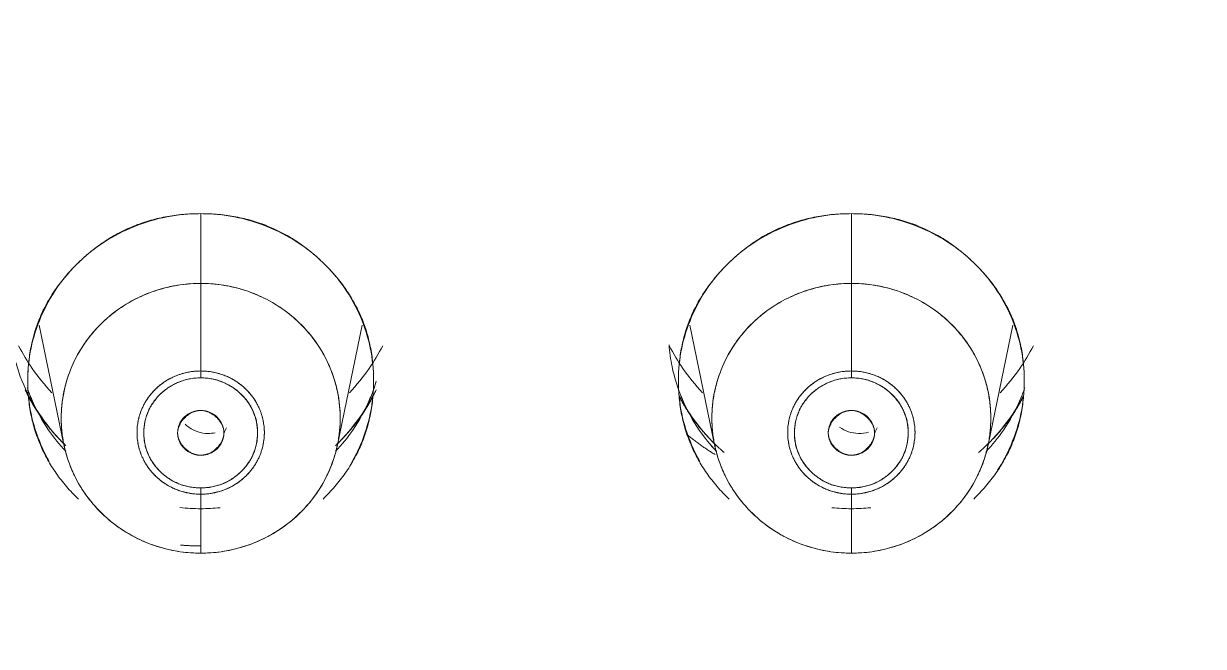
# Model space of a CAD drawing. Header units: inches. Extents: x 1105 to 1525, y -292 to 302.
# Drawn here: x 1171.19 to 1182.61, y -2.48 to 3.54 of the extents above; entities that cross this region are included whole.
import ezdxf

# ---------------------------------------------------------------- set-up
doc = ezdxf.new("R2010")
doc.units = ezdxf.units.IN
doc.header["$LTSCALE"] = 2.42
doc.header["$MEASUREMENT"] = 0
doc.layers.get('0').update_dxf_attribs({"linetype": 'CONTINUOUS'})

msp = doc.modelspace()

# ---------------------------------------------------------------- linework, layer by layer
at = {"linetype": 'Continuous', "lineweight": 18, "extrusion": (0, 1, 0)}
for p, q in [((1171.337, 0.625), (1171.576, -0.532)), ((1174.225, -0.532), (1174.464, 0.625)), ((1177.637, 0.625), (1177.876, -0.532)), ((1180.525, -0.532), (1180.764, 0.625))]:
    msp.add_line(p, q, dxfattribs=at)
at = {"linetype": 'Continuous', "lineweight": 18}
for points, degree, knots in [([(1183.16, -24.844), (1173.054, -20.203), (1165.122, -12.575), (1157.612, -5.352), (1152.851, 3.801), (1148.1, 12.935), (1146.579, 23.056), (1145.102, 32.89), (1146.829, 42.688), (1148.577, 52.61), (1153.437, 61.514), (1158.373, 70.556), (1166.012, 77.63), (1173.092, 84.183), (1181.872, 88.451), (1188.537, 91.69), (1195.817, 93.394)], 2, [0, 0, 0, 0.125, 0.125, 0.25, 0.25, 0.375, 0.375, 0.5, 0.5, 0.625, 0.625, 0.75, 0.75, 0.875, 0.875, 1, 1, 1]), ([(1195.817, 93.394), (1194.604, 93.111), (1192.161, 92.467), (1188.553, 91.294), (1184.946, 89.889), (1181.244, 88.191), (1177.326, 86.085), (1173.184, 83.461), (1169.003, 80.328), (1165, 76.776), (1161.318, 72.914), (1157.993, 68.788), (1155.031, 64.407), (1152.453, 59.802), (1150.289, 55.026), (1148.555, 50.141), (1147.254, 45.198), (1146.376, 40.219), (1145.911, 35.194), (1145.864, 30.105), (1146.249, 24.963), (1147.079, 19.816), (1148.354, 14.729), (1150.061, 9.758), (1152.188, 4.944), (1154.719, 0.32), (1157.639, -4.089), (1160.936, -8.26), (1164.57, -12.14), (1168.497, -15.693), (1172.779, -18.975), (1177.638, -22.093), (1181.216, -23.951), (1183.16, -24.844)], 3, [0, 0, 0, 0, 0.02331, 0.047285, 0.07108, 0.095945, 0.123802, 0.154795, 0.1884, 0.222556, 0.25624, 0.289837, 0.323579, 0.357347, 0.390978, 0.424296, 0.45713, 0.48953, 0.52189, 0.554616, 0.587855, 0.621501, 0.655267, 0.688982, 0.722689, 0.756391, 0.790045, 0.823824, 0.857771, 0.891138, 0.924242, 0.959792, 1, 1, 1, 1]), ([(1195.887, 93.19), (1194.269, 92.811), (1192.665, 92.372), (1189.498, 91.376), (1187.934, 90.819), (1184.855, 89.592), (1183.34, 88.921), (1180.368, 87.468), (1178.911, 86.687), (1176.063, 85.018), (1174.672, 84.131), (1171.966, 82.256), (1170.649, 81.268), (1168.1, 79.198), (1166.866, 78.116), (1164.488, 75.862), (1163.344, 74.692), (1161.153, 72.269), (1160.105, 71.017), (1158.113, 68.438), (1157.168, 67.112), (1155.387, 64.394), (1154.55, 63.001), (1152.99, 60.158), (1152.267, 58.708), (1150.938, 55.758), (1150.332, 54.258), (1149.241, 51.218), (1148.756, 49.678), (1147.91, 46.566), (1147.549, 44.995), (1146.953, 41.829), (1146.718, 40.235), (1146.376, 37.035), (1146.269, 35.429), (1146.182, 32.212), (1146.202, 30.603), (1146.372, 27.389), (1146.52, 25.786), (1146.944, 22.595), (1147.22, 21.007), (1147.897, 17.857), (1148.298, 16.294), (1149.223, 13.203), (1149.748, 11.675), (1150.916, 8.662), (1151.56, 7.178), (1152.965, 4.26), (1153.725, 2.828), (1155.357, 0.023), (1156.229, -1.349), (1158.08, -4.024), (1159.058, -5.327), (1161.116, -7.857), (1162.195, -9.084), (1164.448, -11.454), (1165.622, -12.597), (1168.057, -14.792), (1169.318, -15.845), (1171.92, -17.853), (1173.26, -18.809), (1176.014, -20.619), (1177.427, -21.473), (1179.594, -22.672), (1180.325, -23.059), (1181.8, -23.805), (1182.545, -24.164), (1183.297, -24.509)], 3, [0, 0, 0, 0, 0.03125, 0.03125, 0.0625, 0.0625, 0.09375, 0.09375, 0.125, 0.125, 0.15625, 0.15625, 0.1875, 0.1875, 0.21875, 0.21875, 0.25, 0.25, 0.28125, 0.28125, 0.3125, 0.3125, 0.34375, 0.34375, 0.375, 0.375, 0.40625, 0.40625, 0.4375, 0.4375, 0.46875, 0.46875, 0.5, 0.5, 0.53125, 0.53125, 0.5625, 0.5625, 0.59375, 0.59375, 0.625, 0.625, 0.65625, 0.65625, 0.6875, 0.6875, 0.71875, 0.71875, 0.75, 0.75, 0.78125, 0.78125, 0.8125, 0.8125, 0.84375, 0.84375, 0.875, 0.875, 0.90625, 0.90625, 0.9375, 0.9375, 0.96875, 0.96875, 0.984375, 0.984375, 1, 1, 1, 1]), ([(1183.289, -24.505), (1181.354, -23.617), (1177.792, -21.767), (1172.956, -18.664), (1168.694, -15.396), (1164.784, -11.86), (1161.167, -7.998), (1157.885, -3.846), (1154.979, 0.543), (1152.459, 5.146), (1150.342, 9.938), (1148.642, 14.885), (1147.374, 19.949), (1146.548, 25.073), (1146.164, 30.191), (1146.211, 35.257), (1146.674, 40.259), (1147.548, 45.215), (1148.843, 50.135), (1150.569, 54.998), (1152.723, 59.751), (1155.289, 64.335), (1158.238, 68.696), (1161.548, 72.803), (1165.213, 76.647), (1169.197, 80.184), (1173.359, 83.302), (1177.482, 85.914), (1181.382, 88.011), (1185.067, 89.7), (1188.657, 91.099), (1192.249, 92.266), (1194.68, 92.907), (1195.887, 93.19)], 3, [0, 0, 0, 0, 0.040208, 0.075758, 0.108862, 0.142229, 0.176176, 0.209955, 0.243609, 0.277311, 0.311018, 0.344733, 0.378499, 0.412145, 0.445384, 0.47811, 0.51047, 0.54287, 0.575704, 0.609022, 0.642653, 0.676421, 0.710163, 0.74376, 0.777444, 0.8116, 0.845205, 0.876198, 0.904055, 0.92892, 0.952715, 0.97669, 1, 1, 1, 1]), ([(1195.942, 92.944), (1195.278, 92.788), (1193.932, 92.452), (1191.85, 91.861), (1189.626, 91.148), (1187.206, 90.273), (1184.57, 89.197), (1181.68, 87.861), (1178.509, 86.193), (1175.108, 84.144), (1171.604, 81.714), (1168.128, 78.936), (1164.76, 75.832), (1161.565, 72.424), (1158.626, 68.779), (1156.017, 64.998), (1153.763, 61.162), (1151.828, 57.263), (1150.148, 53.183), (1148.696, 48.764), (1147.526, 43.952), (1146.74, 38.894), (1146.394, 33.871), (1146.456, 29.107), (1146.854, 24.645), (1147.546, 20.374), (1148.538, 16.159), (1149.858, 11.935), (1151.527, 7.71), (1153.556, 3.523), (1155.953, -0.594), (1158.733, -4.617), (1161.903, -8.507), (1165.434, -12.192), (1169.312, -15.634), (1173.576, -18.842), (1178.27, -21.793), (1181.643, -23.525), (1183.389, -24.327)], 3, [0, 0, 0, 0, 0.012877, 0.026182, 0.040866, 0.057017, 0.074851, 0.094746, 0.117357, 0.142822, 0.1702, 0.198546, 0.22774, 0.257817, 0.288122, 0.317765, 0.346344, 0.374075, 0.40202, 0.431901, 0.46441, 0.498312, 0.531537, 0.562478, 0.591123, 0.618801, 0.646723, 0.67536, 0.704779, 0.734836, 0.765433, 0.796801, 0.829058, 0.861893, 0.894616, 0.928155, 0.963584, 1, 1, 1, 1]), ([(1183.475, -24.204), (1181.734, -23.404), (1178.372, -21.678), (1173.692, -18.736), (1169.441, -15.537), (1165.576, -12.106), (1162.055, -8.433), (1158.895, -4.554), (1156.123, -0.544), (1153.734, 3.56), (1151.711, 7.734), (1150.047, 11.946), (1148.731, 16.157), (1147.742, 20.36), (1147.053, 24.618), (1146.656, 29.066), (1146.594, 33.815), (1146.939, 38.822), (1147.722, 43.865), (1148.889, 48.662), (1150.336, 53.068), (1152.011, 57.135), (1153.94, 61.022), (1156.188, 64.846), (1158.788, 68.615), (1161.718, 72.249), (1164.903, 75.646), (1168.261, 78.741), (1171.726, 81.511), (1175.219, 83.933), (1178.61, 85.976), (1181.771, 87.638), (1184.652, 88.97), (1187.28, 90.043), (1189.693, 90.915), (1191.91, 91.625), (1193.986, 92.214), (1195.327, 92.55), (1195.989, 92.705)], 3, [0, 0, 0, 0, 0.036416, 0.071845, 0.105384, 0.138107, 0.170942, 0.203199, 0.234567, 0.265164, 0.295221, 0.32464, 0.353277, 0.381199, 0.408877, 0.437522, 0.468463, 0.501688, 0.53559, 0.568099, 0.59798, 0.625925, 0.653656, 0.682235, 0.711878, 0.742183, 0.77226, 0.801454, 0.8298, 0.857178, 0.882643, 0.905254, 0.925149, 0.942983, 0.959134, 0.973818, 0.987123, 1, 1, 1, 1]), ([(1195.989, 92.705), (1190.909, 91.516), (1186.093, 89.553), (1178.41, 86.421), (1171.798, 81.502), (1163.367, 75.231), (1157.464, 66.671), (1151.741, 58.371), (1148.987, 48.775), (1147.391, 43.216), (1146.878, 37.49), (1146.396, 32.1), (1146.878, 26.727), (1147.761, 16.884), (1151.751, 7.786), (1153.875, 2.943), (1156.81, -1.487), (1159.909, -6.167), (1163.819, -10.247), (1167.839, -14.442), (1172.559, -17.845), (1177.695, -21.549), (1183.475, -24.204)], 2, [0, 0, 0, 0.125, 0.125, 0.25, 0.25, 0.375, 0.375, 0.5, 0.5, 0.5625, 0.5625, 0.625, 0.625, 0.75, 0.75, 0.8125, 0.8125, 0.875, 0.875, 0.9375, 0.9375, 1, 1, 1]), ([(1181.299, -25.267), (1178.565, -23.938), (1173.289, -20.914), (1166.096, -15.37), (1159.761, -8.923), (1154.404, -1.695), (1150.129, 6.176), (1147.016, 14.541), (1145.124, 23.24), (1144.7, 29.152), (1144.7, 32.107)], 3, [0, 0, 0, 0, 0.125, 0.25, 0.375, 0.5, 0.625, 0.75, 0.875, 1, 1, 1, 1]), ([(1146.442, 13.676), (1146.707, 12.831), (1147.323, 10.992), (1148.422, 8.138), (1149.773, 5.076), (1151.355, 1.962), (1153.141, -1.124), (1154.99, -3.944), (1156.927, -6.599), (1159.002, -9.176), (1161.479, -11.936), (1164.399, -14.828), (1167.806, -17.791), (1171.739, -20.752), (1176.104, -23.553), (1179.234, -25.214), (1180.83, -25.981)], 3, [0, 0, 0, 0, 0.04888, 0.107521, 0.171529, 0.236779, 0.30327, 0.371003, 0.42517, 0.486582, 0.555287, 0.631283, 0.71457, 0.805147, 0.903011, 1, 1, 1, 1]), ([(1172.901, 1.703), (1172.791, 1.703), (1172.681, 1.693), (1172.466, 1.651), (1172.361, 1.62), (1172.158, 1.539), (1172.061, 1.489), (1171.879, 1.372), (1171.794, 1.304), (1171.639, 1.155), (1171.569, 1.072), (1171.447, 0.896), (1171.396, 0.802), (1171.312, 0.607), (1171.28, 0.505), (1171.237, 0.297), (1171.226, 0.192), (1171.226, -0.02), (1171.237, -0.126), (1171.28, -0.334), (1171.312, -0.435), (1171.377, -0.588), (1171.404, -0.642), (1171.434, -0.694)], 3, [0, 0, 0, 0, 0.094677, 0.094677, 0.189354, 0.189354, 0.28403, 0.28403, 0.378707, 0.378707, 0.473384, 0.473384, 0.568061, 0.568061, 0.662738, 0.662738, 0.757414, 0.757414, 0.852091, 0.852091, 0.946768, 0.946768, 1, 1, 1, 1]), ([(1171.716, -1.058), (1171.226, -0.585), (1171.226, 0.755), (1172.206, 1.703), (1172.901, 1.703)], 2, [0, 0, 0, 0.333319, 0.66666, 1, 1, 1]), ([(1174.363, -0.701), (1174.395, -0.647), (1174.423, -0.591), (1174.489, -0.435), (1174.521, -0.334), (1174.564, -0.126), (1174.575, -0.02), (1174.575, 0.192), (1174.564, 0.297), (1174.521, 0.505), (1174.489, 0.607), (1174.406, 0.802), (1174.354, 0.896), (1174.232, 1.072), (1174.162, 1.155), (1174.007, 1.304), (1173.922, 1.372), (1173.74, 1.489), (1173.643, 1.539), (1173.44, 1.62), (1173.335, 1.651), (1173.12, 1.693), (1173.01, 1.703), (1172.901, 1.703)], 3, [0, 0, 0, 0, 0.055624, 0.055624, 0.150061, 0.150061, 0.244499, 0.244499, 0.338937, 0.338937, 0.433374, 0.433374, 0.527812, 0.527812, 0.622249, 0.622249, 0.716687, 0.716687, 0.811125, 0.811125, 0.905562, 0.905562, 1, 1, 1, 1]), ([(1172.901, 1.703), (1173.594, 1.703), (1174.575, 0.756), (1174.575, -0.583), (1174.085, -1.058)], 2, [0, 0, 0, 0.33334, 0.666681, 1, 1, 1]), ([(1179.201, 1.703), (1179.091, 1.703), (1178.981, 1.693), (1178.766, 1.651), (1178.661, 1.62), (1178.458, 1.539), (1178.361, 1.489), (1178.179, 1.372), (1178.094, 1.304), (1177.939, 1.155), (1177.869, 1.072), (1177.747, 0.896), (1177.696, 0.802), (1177.612, 0.607), (1177.58, 0.505), (1177.537, 0.297), (1177.526, 0.192), (1177.526, -0.02), (1177.537, -0.126), (1177.58, -0.334), (1177.612, -0.435), (1177.677, -0.588), (1177.704, -0.642), (1177.734, -0.694)], 3, [0, 0, 0, 0, 0.094677, 0.094677, 0.189354, 0.189354, 0.28403, 0.28403, 0.378707, 0.378707, 0.473384, 0.473384, 0.568061, 0.568061, 0.662738, 0.662738, 0.757414, 0.757414, 0.852091, 0.852091, 0.946768, 0.946768, 1, 1, 1, 1]), ([(1178.016, -1.058), (1177.526, -0.585), (1177.526, 0.755), (1178.506, 1.703), (1179.201, 1.703)], 2, [0, 0, 0, 0.333319, 0.66666, 1, 1, 1]), ([(1180.616, -0.778), (1180.667, -0.7), (1180.711, -0.618), (1180.789, -0.435), (1180.821, -0.334), (1180.864, -0.126), (1180.875, -0.02), (1180.875, 0.192), (1180.864, 0.297), (1180.821, 0.505), (1180.789, 0.607), (1180.706, 0.802), (1180.654, 0.896), (1180.532, 1.072), (1180.462, 1.155), (1180.307, 1.304), (1180.222, 1.372), (1180.04, 1.489), (1179.943, 1.539), (1179.74, 1.62), (1179.635, 1.651), (1179.42, 1.693), (1179.31, 1.703), (1179.201, 1.703)], 3, [0, 0, 0, 0, 0.079868, 0.079868, 0.171881, 0.171881, 0.263894, 0.263894, 0.355907, 0.355907, 0.447921, 0.447921, 0.539934, 0.539934, 0.631947, 0.631947, 0.72396, 0.72396, 0.815974, 0.815974, 0.907987, 0.907987, 1, 1, 1, 1]), ([(1179.201, 1.703), (1179.894, 1.703), (1180.875, 0.756), (1180.875, -0.583), (1180.385, -1.058)], 2, [0, 0, 0, 0.33334, 0.666681, 1, 1, 1]), ([(1172.901, -1.581), (1172.812, -1.581), (1172.724, -1.573), (1172.55, -1.539), (1172.465, -1.514), (1172.302, -1.449), (1172.224, -1.409), (1172.077, -1.314), (1172.008, -1.259), (1171.883, -1.138), (1171.827, -1.072), (1171.728, -0.93), (1171.686, -0.854), (1171.619, -0.697), (1171.593, -0.615), (1171.558, -0.447), (1171.55, -0.362), (1171.55, -0.191), (1171.558, -0.105), (1171.593, 0.062), (1171.619, 0.144), (1171.686, 0.302), (1171.728, 0.378), (1171.827, 0.52), (1171.883, 0.586), (1172.008, 0.707), (1172.077, 0.761), (1172.224, 0.856), (1172.302, 0.896), (1172.465, 0.962), (1172.55, 0.987), (1172.724, 1.02), (1172.812, 1.028), (1172.901, 1.028)], 3, [0, 0, 0, 0, 0.0625, 0.0625, 0.125, 0.125, 0.1875, 0.1875, 0.25, 0.25, 0.3125, 0.3125, 0.375, 0.375, 0.4375, 0.4375, 0.5, 0.5, 0.5625, 0.5625, 0.625, 0.625, 0.6875, 0.6875, 0.75, 0.75, 0.8125, 0.8125, 0.875, 0.875, 0.9375, 0.9375, 1, 1, 1, 1]), ([(1172.901, 1.028), (1172.989, 1.028), (1173.077, 1.02), (1173.251, 0.987), (1173.336, 0.962), (1173.499, 0.896), (1173.577, 0.856), (1173.724, 0.761), (1173.793, 0.707), (1173.918, 0.586), (1173.975, 0.52), (1174.073, 0.378), (1174.115, 0.302), (1174.182, 0.144), (1174.208, 0.062), (1174.243, -0.105), (1174.251, -0.191), (1174.251, -0.362), (1174.243, -0.447), (1174.208, -0.615), (1174.182, -0.697), (1174.115, -0.854), (1174.073, -0.93), (1173.975, -1.072), (1173.918, -1.138), (1173.793, -1.259), (1173.724, -1.314), (1173.577, -1.409), (1173.499, -1.449), (1173.336, -1.514), (1173.251, -1.539), (1173.077, -1.573), (1172.989, -1.581), (1172.901, -1.581)], 3, [0, 0, 0, 0, 0.0625, 0.0625, 0.125, 0.125, 0.1875, 0.1875, 0.25, 0.25, 0.3125, 0.3125, 0.375, 0.375, 0.4375, 0.4375, 0.5, 0.5, 0.5625, 0.5625, 0.625, 0.625, 0.6875, 0.6875, 0.75, 0.75, 0.8125, 0.8125, 0.875, 0.875, 0.9375, 0.9375, 1, 1, 1, 1]), ([(1179.201, -1.581), (1179.112, -1.581), (1179.024, -1.573), (1178.85, -1.539), (1178.765, -1.514), (1178.602, -1.449), (1178.524, -1.409), (1178.377, -1.314), (1178.308, -1.259), (1178.183, -1.138), (1178.127, -1.072), (1178.028, -0.93), (1177.986, -0.854), (1177.919, -0.697), (1177.893, -0.615), (1177.858, -0.447), (1177.85, -0.362), (1177.85, -0.191), (1177.858, -0.105), (1177.893, 0.062), (1177.919, 0.144), (1177.986, 0.302), (1178.028, 0.378), (1178.127, 0.52), (1178.183, 0.586), (1178.308, 0.707), (1178.377, 0.761), (1178.524, 0.856), (1178.602, 0.896), (1178.765, 0.962), (1178.85, 0.987), (1179.024, 1.02), (1179.112, 1.028), (1179.201, 1.028)], 3, [0, 0, 0, 0, 0.0625, 0.0625, 0.125, 0.125, 0.1875, 0.1875, 0.25, 0.25, 0.3125, 0.3125, 0.375, 0.375, 0.4375, 0.4375, 0.5, 0.5, 0.5625, 0.5625, 0.625, 0.625, 0.6875, 0.6875, 0.75, 0.75, 0.8125, 0.8125, 0.875, 0.875, 0.9375, 0.9375, 1, 1, 1, 1]), ([(1179.201, 1.028), (1179.289, 1.028), (1179.377, 1.02), (1179.551, 0.987), (1179.636, 0.962), (1179.799, 0.896), (1179.877, 0.856), (1180.024, 0.761), (1180.093, 0.707), (1180.218, 0.586), (1180.275, 0.52), (1180.373, 0.378), (1180.415, 0.302), (1180.482, 0.144), (1180.508, 0.062), (1180.543, -0.105), (1180.551, -0.191), (1180.551, -0.362), (1180.543, -0.447), (1180.508, -0.615), (1180.482, -0.697), (1180.415, -0.854), (1180.373, -0.93), (1180.275, -1.072), (1180.218, -1.138), (1180.093, -1.259), (1180.024, -1.314), (1179.877, -1.409), (1179.799, -1.449), (1179.636, -1.514), (1179.551, -1.539), (1179.377, -1.573), (1179.289, -1.581), (1179.201, -1.581)], 3, [0, 0, 0, 0, 0.0625, 0.0625, 0.125, 0.125, 0.1875, 0.1875, 0.25, 0.25, 0.3125, 0.3125, 0.375, 0.375, 0.4375, 0.4375, 0.5, 0.5, 0.5625, 0.5625, 0.625, 0.625, 0.6875, 0.6875, 0.75, 0.75, 0.8125, 0.8125, 0.875, 0.875, 0.9375, 0.9375, 1, 1, 1, 1]), ([(1171.081, 0.382), (1171.105, 0.268), (1171.14, 0.155), (1171.233, -0.061), (1171.29, -0.165), (1171.425, -0.36), (1171.503, -0.452), (1171.591, -0.537), (1171.593, -0.539), (1171.595, -0.541)], 3, [0, 0, 0, 0, 0.330052, 0.330052, 0.660931, 0.660931, 0.99181, 0.99181, 1, 1, 1, 1]), ([(1171.138, 0.425), (1171.177, 0.349), (1171.221, 0.275), (1171.327, 0.122), (1171.39, 0.044), (1171.46, -0.029)], 3, [0, 0, 0, 0, 0.461241, 0.461241, 1, 1, 1, 1]), ([(1171.46, -0.029), (1171.39, 0.044), (1171.327, 0.122), (1171.221, 0.275), (1171.177, 0.349), (1171.138, 0.425)], 3, [0, 0, 0, 0, 0.538758, 0.538758, 1, 1, 1, 1]), ([(1174.341, -0.029), (1174.411, 0.044), (1174.474, 0.122), (1174.58, 0.275), (1174.624, 0.349), (1174.663, 0.425)], 3, [0, 0, 0, 0, 0.538758, 0.538758, 1, 1, 1, 1]), ([(1174.663, 0.425), (1174.624, 0.349), (1174.58, 0.275), (1174.474, 0.122), (1174.411, 0.044), (1174.341, -0.029)], 3, [0, 0, 0, 0, 0.461241, 0.461241, 1, 1, 1, 1]), ([(1177.435, 0.435), (1177.44, 0.364), (1177.45, 0.294), (1177.487, 0.115), (1177.521, 0.007), (1177.609, -0.199), (1177.664, -0.298), (1177.779, -0.464), (1177.835, -0.533), (1177.896, -0.597)], 3, [0, 0, 0, 0, 0.185128, 0.185128, 0.478169, 0.478169, 0.771209, 0.771209, 1, 1, 1, 1]), ([(1177.76, -0.029), (1177.69, 0.044), (1177.627, 0.122), (1177.521, 0.275), (1177.477, 0.349), (1177.438, 0.425)], 3, [0, 0, 0, 0, 0.538758, 0.538758, 1, 1, 1, 1]), ([(1177.438, 0.425), (1177.477, 0.349), (1177.521, 0.275), (1177.627, 0.122), (1177.69, 0.044), (1177.76, -0.029)], 3, [0, 0, 0, 0, 0.461241, 0.461241, 1, 1, 1, 1]), ([(1180.641, -0.029), (1180.711, 0.044), (1180.774, 0.122), (1180.88, 0.275), (1180.924, 0.349), (1180.963, 0.425)], 3, [0, 0, 0, 0, 0.538758, 0.538758, 1, 1, 1, 1]), ([(1180.963, 0.425), (1180.924, 0.349), (1180.88, 0.275), (1180.774, 0.122), (1180.711, 0.044), (1180.641, -0.029)], 3, [0, 0, 0, 0, 0.461241, 0.461241, 1, 1, 1, 1]), ([(1172.901, 0.181), (1172.86, 0.181), (1172.82, 0.177), (1172.741, 0.162), (1172.702, 0.15), (1172.627, 0.121), (1172.591, 0.102), (1172.524, 0.059), (1172.493, 0.034), (1172.436, -0.021), (1172.41, -0.052), (1172.365, -0.116), (1172.346, -0.151), (1172.315, -0.223), (1172.304, -0.26), (1172.288, -0.337), (1172.284, -0.376), (1172.284, -0.454), (1172.288, -0.493), (1172.304, -0.569), (1172.315, -0.607), (1172.346, -0.679), (1172.365, -0.713), (1172.41, -0.778), (1172.436, -0.809), (1172.493, -0.864), (1172.524, -0.888), (1172.591, -0.932), (1172.627, -0.95), (1172.702, -0.98), (1172.741, -0.991), (1172.82, -1.007), (1172.86, -1.011), (1172.901, -1.011)], 3, [0, 0, 0, 0, 0.0625, 0.0625, 0.125, 0.125, 0.1875, 0.1875, 0.25, 0.25, 0.3125, 0.3125, 0.375, 0.375, 0.4375, 0.4375, 0.5, 0.5, 0.5625, 0.5625, 0.625, 0.625, 0.6875, 0.6875, 0.75, 0.75, 0.8125, 0.8125, 0.875, 0.875, 0.9375, 0.9375, 1, 1, 1, 1]), ([(1172.901, -1.011), (1172.941, -1.011), (1172.981, -1.007), (1173.06, -0.991), (1173.099, -0.98), (1173.174, -0.95), (1173.21, -0.932), (1173.277, -0.888), (1173.308, -0.864), (1173.365, -0.809), (1173.391, -0.778), (1173.436, -0.713), (1173.455, -0.679), (1173.486, -0.607), (1173.497, -0.569), (1173.513, -0.493), (1173.517, -0.454), (1173.517, -0.376), (1173.513, -0.337), (1173.497, -0.26), (1173.486, -0.223), (1173.455, -0.151), (1173.436, -0.116), (1173.391, -0.052), (1173.365, -0.021), (1173.308, 0.034), (1173.277, 0.059), (1173.21, 0.102), (1173.174, 0.121), (1173.099, 0.15), (1173.06, 0.162), (1172.981, 0.177), (1172.941, 0.181), (1172.901, 0.181)], 3, [0, 0, 0, 0, 0.0625, 0.0625, 0.125, 0.125, 0.1875, 0.1875, 0.25, 0.25, 0.3125, 0.3125, 0.375, 0.375, 0.4375, 0.4375, 0.5, 0.5, 0.5625, 0.5625, 0.625, 0.625, 0.6875, 0.6875, 0.75, 0.75, 0.8125, 0.8125, 0.875, 0.875, 0.9375, 0.9375, 1, 1, 1, 1]), ([(1179.201, 0.181), (1179.16, 0.181), (1179.12, 0.177), (1179.041, 0.162), (1179.002, 0.15), (1178.927, 0.121), (1178.891, 0.102), (1178.824, 0.059), (1178.793, 0.034), (1178.736, -0.021), (1178.71, -0.052), (1178.665, -0.116), (1178.646, -0.151), (1178.615, -0.223), (1178.604, -0.26), (1178.588, -0.337), (1178.584, -0.376), (1178.584, -0.454), (1178.588, -0.493), (1178.604, -0.569), (1178.615, -0.607), (1178.646, -0.679), (1178.665, -0.713), (1178.71, -0.778), (1178.736, -0.809), (1178.793, -0.864), (1178.824, -0.888), (1178.891, -0.932), (1178.927, -0.95), (1179.002, -0.98), (1179.041, -0.991), (1179.12, -1.007), (1179.16, -1.011), (1179.201, -1.011)], 3, [0, 0, 0, 0, 0.0625, 0.0625, 0.125, 0.125, 0.1875, 0.1875, 0.25, 0.25, 0.3125, 0.3125, 0.375, 0.375, 0.4375, 0.4375, 0.5, 0.5, 0.5625, 0.5625, 0.625, 0.625, 0.6875, 0.6875, 0.75, 0.75, 0.8125, 0.8125, 0.875, 0.875, 0.9375, 0.9375, 1, 1, 1, 1]), ([(1179.201, -1.011), (1179.241, -1.011), (1179.281, -1.007), (1179.36, -0.991), (1179.399, -0.98), (1179.474, -0.95), (1179.51, -0.932), (1179.577, -0.888), (1179.608, -0.864), (1179.665, -0.809), (1179.691, -0.778), (1179.736, -0.713), (1179.755, -0.679), (1179.786, -0.607), (1179.797, -0.569), (1179.813, -0.493), (1179.817, -0.454), (1179.817, -0.376), (1179.813, -0.337), (1179.797, -0.26), (1179.786, -0.223), (1179.755, -0.151), (1179.736, -0.116), (1179.691, -0.052), (1179.665, -0.021), (1179.608, 0.034), (1179.577, 0.059), (1179.51, 0.102), (1179.474, 0.121), (1179.399, 0.15), (1179.36, 0.162), (1179.281, 0.177), (1179.241, 0.181), (1179.201, 0.181)], 3, [0, 0, 0, 0, 0.0625, 0.0625, 0.125, 0.125, 0.1875, 0.1875, 0.25, 0.25, 0.3125, 0.3125, 0.375, 0.375, 0.4375, 0.4375, 0.5, 0.5, 0.5625, 0.5625, 0.625, 0.625, 0.6875, 0.6875, 0.75, 0.75, 0.8125, 0.8125, 0.875, 0.875, 0.9375, 0.9375, 1, 1, 1, 1]), ([(1171.221, 0.018), (1171.234, -0.02), (1171.249, -0.058), (1171.309, -0.199), (1171.364, -0.298), (1171.478, -0.463), (1171.534, -0.532), (1171.594, -0.595)], 3, [0, 0, 0, 0, 0.170198, 0.170198, 0.638418, 0.638418, 1, 1, 1, 1]), ([(1172.901, -0.95), (1172.864, -0.95), (1172.828, -0.946), (1172.758, -0.933), (1172.723, -0.923), (1172.656, -0.896), (1172.624, -0.879), (1172.565, -0.841), (1172.537, -0.819), (1172.486, -0.769), (1172.463, -0.742), (1172.423, -0.684), (1172.405, -0.654), (1172.378, -0.589), (1172.367, -0.556), (1172.353, -0.487), (1172.35, -0.453), (1172.35, -0.383), (1172.353, -0.348), (1172.367, -0.28), (1172.378, -0.246), (1172.405, -0.182), (1172.423, -0.151), (1172.463, -0.093), (1172.486, -0.066), (1172.537, -0.017), (1172.565, 0.005), (1172.624, 0.044), (1172.656, 0.06), (1172.723, 0.087), (1172.758, 0.097), (1172.828, 0.111), (1172.864, 0.114), (1172.901, 0.114)], 3, [0, 0, 0, 0, 0.0625, 0.0625, 0.125, 0.125, 0.1875, 0.1875, 0.25, 0.25, 0.3125, 0.3125, 0.375, 0.375, 0.4375, 0.4375, 0.5, 0.5, 0.5625, 0.5625, 0.625, 0.625, 0.6875, 0.6875, 0.75, 0.75, 0.8125, 0.8125, 0.875, 0.875, 0.9375, 0.9375, 1, 1, 1, 1]), ([(1172.901, 0.114), (1172.937, 0.114), (1172.973, 0.111), (1173.043, 0.097), (1173.078, 0.087), (1173.145, 0.06), (1173.177, 0.044), (1173.236, 0.005), (1173.264, -0.017), (1173.315, -0.066), (1173.338, -0.093), (1173.378, -0.151), (1173.396, -0.182), (1173.423, -0.246), (1173.434, -0.28), (1173.448, -0.348), (1173.451, -0.383), (1173.451, -0.453), (1173.448, -0.487), (1173.434, -0.556), (1173.423, -0.589), (1173.396, -0.654), (1173.378, -0.684), (1173.338, -0.742), (1173.315, -0.769), (1173.264, -0.819), (1173.236, -0.841), (1173.177, -0.879), (1173.145, -0.896), (1173.078, -0.923), (1173.043, -0.933), (1172.973, -0.946), (1172.937, -0.95), (1172.901, -0.95)], 3, [0, 0, 0, 0, 0.0625, 0.0625, 0.125, 0.125, 0.1875, 0.1875, 0.25, 0.25, 0.3125, 0.3125, 0.375, 0.375, 0.4375, 0.4375, 0.5, 0.5, 0.5625, 0.5625, 0.625, 0.625, 0.6875, 0.6875, 0.75, 0.75, 0.8125, 0.8125, 0.875, 0.875, 0.9375, 0.9375, 1, 1, 1, 1]), ([(1174.207, -0.595), (1174.267, -0.532), (1174.323, -0.463), (1174.437, -0.298), (1174.492, -0.199), (1174.561, -0.038), (1174.582, 0.022), (1174.601, 0.082)], 3, [0, 0, 0, 0, 0.330693, 0.330693, 0.758912, 0.758912, 1, 1, 1, 1]), ([(1179.201, -0.95), (1179.164, -0.95), (1179.128, -0.946), (1179.058, -0.933), (1179.023, -0.923), (1178.956, -0.896), (1178.924, -0.879), (1178.865, -0.841), (1178.837, -0.819), (1178.786, -0.769), (1178.763, -0.742), (1178.723, -0.684), (1178.705, -0.654), (1178.678, -0.589), (1178.667, -0.556), (1178.653, -0.487), (1178.65, -0.453), (1178.65, -0.383), (1178.653, -0.348), (1178.667, -0.28), (1178.678, -0.246), (1178.705, -0.182), (1178.723, -0.151), (1178.763, -0.093), (1178.786, -0.066), (1178.837, -0.017), (1178.865, 0.005), (1178.924, 0.044), (1178.956, 0.06), (1179.023, 0.087), (1179.058, 0.097), (1179.128, 0.111), (1179.164, 0.114), (1179.201, 0.114)], 3, [0, 0, 0, 0, 0.0625, 0.0625, 0.125, 0.125, 0.1875, 0.1875, 0.25, 0.25, 0.3125, 0.3125, 0.375, 0.375, 0.4375, 0.4375, 0.5, 0.5, 0.5625, 0.5625, 0.625, 0.625, 0.6875, 0.6875, 0.75, 0.75, 0.8125, 0.8125, 0.875, 0.875, 0.9375, 0.9375, 1, 1, 1, 1]), ([(1179.201, 0.114), (1179.237, 0.114), (1179.273, 0.111), (1179.343, 0.097), (1179.378, 0.087), (1179.445, 0.06), (1179.477, 0.044), (1179.536, 0.005), (1179.564, -0.017), (1179.615, -0.066), (1179.638, -0.093), (1179.678, -0.151), (1179.696, -0.182), (1179.723, -0.246), (1179.734, -0.28), (1179.748, -0.348), (1179.751, -0.383), (1179.751, -0.453), (1179.748, -0.487), (1179.734, -0.556), (1179.723, -0.589), (1179.696, -0.654), (1179.678, -0.684), (1179.638, -0.742), (1179.615, -0.769), (1179.564, -0.819), (1179.536, -0.841), (1179.477, -0.879), (1179.445, -0.896), (1179.378, -0.923), (1179.343, -0.933), (1179.273, -0.946), (1179.237, -0.95), (1179.201, -0.95)], 3, [0, 0, 0, 0, 0.0625, 0.0625, 0.125, 0.125, 0.1875, 0.1875, 0.25, 0.25, 0.3125, 0.3125, 0.375, 0.375, 0.4375, 0.4375, 0.5, 0.5, 0.5625, 0.5625, 0.625, 0.625, 0.6875, 0.6875, 0.75, 0.75, 0.8125, 0.8125, 0.875, 0.875, 0.9375, 0.9375, 1, 1, 1, 1]), ([(1180.505, -0.597), (1180.566, -0.533), (1180.622, -0.464), (1180.737, -0.298), (1180.792, -0.199), (1180.852, -0.058), (1180.867, -0.02), (1180.88, 0.018)], 3, [0, 0, 0, 0, 0.364114, 0.364114, 0.830477, 0.830477, 1, 1, 1, 1]), ([(1171.595, -0.541), (1171.592, -0.538), (1171.336, -0.291), (1171.201, -0.001)], 2, [0, 0, 0, 0.012634, 1, 1, 1]), ([(1171.594, -0.595), (1171.534, -0.532), (1171.478, -0.463), (1171.364, -0.298), (1171.309, -0.199), (1171.26, -0.083), (1171.254, -0.07), (1171.249, -0.056)], 3, [0, 0, 0, 0, 0.406715, 0.406715, 0.933378, 0.933378, 1, 1, 1, 1]), ([(1174.6, -0.001), (1174.465, -0.291), (1174.209, -0.538), (1174.206, -0.541)], 2, [0, 0, 0, 0.987357, 1, 1, 1]), ([(1174.206, -0.541), (1174.208, -0.539), (1174.21, -0.537), (1174.298, -0.452), (1174.376, -0.36), (1174.488, -0.198), (1174.529, -0.13), (1174.565, -0.06)], 3, [0, 0, 0, 0, 0.014636, 0.014636, 0.606002, 0.606002, 1, 1, 1, 1]), ([(1174.552, -0.058), (1174.547, -0.07), (1174.541, -0.083), (1174.492, -0.199), (1174.437, -0.298), (1174.323, -0.463), (1174.267, -0.532), (1174.207, -0.595)], 3, [0, 0, 0, 0, 0.064775, 0.064775, 0.59248, 0.59248, 1, 1, 1, 1]), ([(1177.535, -0.058), (1177.571, -0.129), (1177.612, -0.197), (1177.725, -0.36), (1177.803, -0.452), (1177.891, -0.537), (1177.893, -0.539), (1177.895, -0.541)], 3, [0, 0, 0, 0, 0.396762, 0.396762, 0.98543, 0.98543, 1, 1, 1, 1]), ([(1177.968, -0.607), (1177.927, -0.572), (1177.67, -0.323), (1177.539, -0.076)], 2, [0, 0, 0, 0.151001, 1, 1, 1]), ([(1177.894, -0.595), (1177.834, -0.532), (1177.778, -0.463), (1177.664, -0.298), (1177.609, -0.199), (1177.56, -0.083), (1177.554, -0.07), (1177.549, -0.056)], 3, [0, 0, 0, 0, 0.406715, 0.406715, 0.933378, 0.933378, 1, 1, 1, 1]), ([(1180.433, -0.607), (1180.46, -0.583), (1180.487, -0.559), (1180.598, -0.452), (1180.676, -0.36), (1180.788, -0.198), (1180.829, -0.13), (1180.865, -0.06)], 3, [0, 0, 0, 0, 0.152359, 0.152359, 0.661071, 0.661071, 1, 1, 1, 1]), ([(1180.847, -0.068), (1180.844, -0.077), (1180.84, -0.087), (1180.792, -0.199), (1180.737, -0.298), (1180.622, -0.464), (1180.566, -0.533), (1180.505, -0.597)], 3, [0, 0, 0, 0, 0.047728, 0.047728, 0.582487, 0.582487, 1, 1, 1, 1]), ([(1173.126, -0.418), (1173.126, -0.39), (1173.12, -0.361), (1173.097, -0.309), (1173.08, -0.285), (1173.039, -0.245), (1173.014, -0.229), (1172.959, -0.207), (1172.93, -0.202), (1172.871, -0.201), (1172.842, -0.207), (1172.788, -0.228), (1172.763, -0.244), (1172.722, -0.284), (1172.705, -0.308), (1172.683, -0.361), (1172.677, -0.389), (1172.677, -0.418)], 3, [0, 0, 0, 0, 0.125, 0.125, 0.25, 0.25, 0.375, 0.375, 0.5, 0.5, 0.625, 0.625, 0.75, 0.75, 0.875, 0.875, 1, 1, 1, 1]), ([(1172.677, -0.418), (1172.678, -0.34), (1172.816, -0.202), (1172.902, -0.201), (1172.983, -0.201), (1173.056, -0.271), (1173.125, -0.338), (1173.126, -0.418)], 2, [0, 0, 0, 0.25, 0.5, 0.5, 0.75, 0.75, 1, 1, 1]), ([(1178.977, -0.418), (1178.978, -0.34), (1179.116, -0.202), (1179.202, -0.201), (1179.283, -0.201), (1179.356, -0.271), (1179.425, -0.338), (1179.426, -0.418)], 2, [0, 0, 0, 0.25, 0.5, 0.5, 0.75, 0.75, 1, 1, 1]), ([(1179.426, -0.418), (1179.426, -0.39), (1179.42, -0.361), (1179.397, -0.309), (1179.38, -0.285), (1179.339, -0.245), (1179.314, -0.229), (1179.259, -0.207), (1179.23, -0.202), (1179.171, -0.201), (1179.142, -0.207), (1179.088, -0.228), (1179.063, -0.244), (1179.022, -0.284), (1179.005, -0.308), (1178.983, -0.361), (1178.977, -0.389), (1178.977, -0.418)], 3, [0, 0, 0, 0, 0.125, 0.125, 0.25, 0.25, 0.375, 0.375, 0.5, 0.5, 0.625, 0.625, 0.75, 0.75, 0.875, 0.875, 1, 1, 1, 1]), ([(1173.042, -0.416), (1173.018, -0.421), (1172.962, -0.427), (1172.872, -0.412), (1172.799, -0.375), (1172.761, -0.344), (1172.749, -0.333)], 3, [0, 0, 0, 0, 0.22914, 0.538236, 0.845989, 1, 1, 1, 1]), ([(1172.677, -0.418), (1172.677, -0.446), (1172.683, -0.474), (1172.705, -0.525), (1172.722, -0.549), (1172.763, -0.59), (1172.788, -0.606), (1172.842, -0.628), (1172.871, -0.634), (1172.93, -0.634), (1172.959, -0.629), (1173.014, -0.608), (1173.039, -0.592), (1173.08, -0.552), (1173.097, -0.528), (1173.12, -0.475), (1173.126, -0.447), (1173.126, -0.418)], 3, [0, 0, 0, 0, 0.125, 0.125, 0.25, 0.25, 0.375, 0.375, 0.5, 0.5, 0.625, 0.625, 0.75, 0.75, 0.875, 0.875, 1, 1, 1, 1]), ([(1173.126, -0.418), (1173.125, -0.495), (1172.987, -0.633), (1172.902, -0.634), (1172.821, -0.635), (1172.747, -0.564), (1172.678, -0.497), (1172.677, -0.418)], 2, [0, 0, 0, 0.25, 0.5, 0.5, 0.75, 0.75, 1, 1, 1]), ([(1178.977, -0.418), (1178.977, -0.446), (1178.983, -0.474), (1179.005, -0.525), (1179.022, -0.549), (1179.063, -0.59), (1179.088, -0.606), (1179.142, -0.628), (1179.171, -0.634), (1179.23, -0.634), (1179.259, -0.629), (1179.314, -0.608), (1179.339, -0.592), (1179.38, -0.552), (1179.397, -0.528), (1179.42, -0.475), (1179.426, -0.447), (1179.426, -0.418)], 3, [0, 0, 0, 0, 0.125, 0.125, 0.25, 0.25, 0.375, 0.375, 0.5, 0.5, 0.625, 0.625, 0.75, 0.75, 0.875, 0.875, 1, 1, 1, 1]), ([(1179.426, -0.418), (1179.425, -0.495), (1179.287, -0.633), (1179.202, -0.634), (1179.121, -0.635), (1179.047, -0.564), (1178.978, -0.497), (1178.977, -0.418)], 2, [0, 0, 0, 0.25, 0.5, 0.5, 0.75, 0.75, 1, 1, 1]), ([(1179.367, -0.41), (1179.336, -0.419), (1179.27, -0.428), (1179.172, -0.412), (1179.112, -0.382), (1179.085, -0.362), (1179.085, -0.362)], 3, [0, 0, 0, 0, 0.331585, 0.661703, 0.990387, 1, 1, 1, 1]), ([(1172.901, -1.148), (1172.901, -1.148), (1172.901, -1.148), (1172.901, -1.142), (1172.901, -1.14), (1172.901, -1.141), (1172.901, -1.145), (1172.901, -1.151)], 3, [0, 0, 0, 0, 0.00001, 0.00001, 0.500005, 0.500005, 1, 1, 1, 1]), ([(1172.901, -1.151), (1172.901, -1.145), (1172.901, -1.141), (1172.901, -1.14), (1172.901, -1.142), (1172.901, -1.148), (1172.901, -1.148), (1172.901, -1.148)], 3, [0, 0, 0, 0, 0.499995, 0.499995, 0.99999, 0.99999, 1, 1, 1, 1]), ([(1179.201, -1.151), (1179.201, -1.145), (1179.201, -1.141), (1179.201, -1.14), (1179.201, -1.142), (1179.201, -1.148), (1179.201, -1.148), (1179.201, -1.148)], 3, [0, 0, 0, 0, 0.499995, 0.499995, 0.99999, 0.99999, 1, 1, 1, 1]), ([(1179.201, -1.148), (1179.201, -1.148), (1179.201, -1.148), (1179.201, -1.142), (1179.201, -1.14), (1179.201, -1.141), (1179.201, -1.145), (1179.201, -1.151)], 3, [0, 0, 0, 0, 0.00001, 0.00001, 0.500005, 0.500005, 1, 1, 1, 1])]:
    msp.add_open_spline(points, degree=degree, knots=knots, dxfattribs=at)
for points, degree in [([(1144.7, 32.107), (1144.7, 23.184), (1149.738, 6.011), (1159.431, -9.185), (1173.046, -21.254), (1181.299, -25.267)], 2), ([(1172.901, 1.703), (1172.901, 1.478), (1172.901, 1.253), (1172.901, 1.028)], 3), ([(1172.901, 1.028), (1172.901, 1.253), (1172.901, 1.478), (1172.901, 1.703)], 3), ([(1179.201, 1.703), (1179.201, 1.478), (1179.201, 1.253), (1179.201, 1.028)], 3), ([(1179.201, 1.028), (1179.201, 1.253), (1179.201, 1.478), (1179.201, 1.703)], 3), ([(1172.901, 0.181), (1172.901, 0.158), (1172.901, 0.136), (1172.901, 0.114)], 3), ([(1172.901, 0.114), (1172.901, 0.136), (1172.901, 0.158), (1172.901, 0.181)], 3), ([(1179.201, 0.181), (1179.201, 0.158), (1179.201, 0.136), (1179.201, 0.114)], 3), ([(1179.201, 0.114), (1179.201, 0.136), (1179.201, 0.158), (1179.201, 0.181)], 3), ([(1172.901, 0.114), (1172.673, 0.114), (1172.35, -0.197), (1172.349, -0.637), (1172.672, -0.95), (1172.901, -0.95)], 2), ([(1172.901, -0.95), (1173.128, -0.95), (1173.451, -0.639), (1173.452, -0.198), (1173.129, 0.114), (1172.901, 0.114)], 2), ([(1179.201, 0.114), (1178.973, 0.114), (1178.65, -0.197), (1178.649, -0.637), (1178.972, -0.95), (1179.201, -0.95)], 2), ([(1179.201, -0.95), (1179.428, -0.95), (1179.751, -0.639), (1179.752, -0.198), (1179.429, 0.114), (1179.201, 0.114)], 2), ([(1180.862, -0.076), (1180.732, -0.323), (1180.513, -0.535)], 2), ([(1173.152, -0.37), (1173.143, -0.386), (1173.135, -0.402), (1173.126, -0.418)], 3), ([(1177.603, -0.429), (1177.735, -0.538), (1177.881, -0.627)], 2), ([(1179.426, -0.418), (1179.435, -0.402), (1179.443, -0.386), (1179.452, -0.37)], 3), ([(1172.901, -0.95), (1172.901, -0.971), (1172.901, -0.992), (1172.901, -1.011)], 3), ([(1172.901, -1.011), (1172.901, -0.992), (1172.901, -0.971), (1172.901, -0.95)], 3), ([(1179.201, -0.95), (1179.201, -0.971), (1179.201, -0.992), (1179.201, -1.011)], 3), ([(1179.201, -1.011), (1179.201, -0.992), (1179.201, -0.971), (1179.201, -0.95)], 3), ([(1172.699, -1.14), (1172.766, -1.148), (1172.833, -1.151), (1172.901, -1.151)], 3), ([(1172.901, -1.151), (1172.963, -1.151), (1173.026, -1.148), (1173.088, -1.142)], 3), ([(1179.013, -1.142), (1179.076, -1.148), (1179.138, -1.151), (1179.201, -1.151)], 3), ([(1179.201, -1.151), (1179.138, -1.151), (1179.076, -1.148), (1179.013, -1.142)], 3), ([(1179.201, -1.151), (1179.263, -1.151), (1179.326, -1.148), (1179.388, -1.142)], 3), ([(1179.388, -1.142), (1179.326, -1.148), (1179.263, -1.151), (1179.201, -1.151)], 3), ([(1172.704, -1.503), (1172.802, -1.511), (1172.901, -1.511)], 2)]:
    msp.add_open_spline(points, degree=degree, dxfattribs=at)
for points, weights in [([(1180.797, -25.975), (1164.56, -18.073), (1152.781, -4.809), (1147.092, 11.687)], [0.875600194735, 0.839304358528, 0.84782412408, 0.901159491392]), ([(1172.901, 0.181), (1172.901, 0.492), (1172.901, 0.783), (1172.901, 1.028)], [1.07658400384, 1.04568796523, 1.04568796523, 1.07658400383]), ([(1172.901, 1.028), (1172.901, 0.783), (1172.901, 0.492), (1172.901, 0.181)], [1.07658400383, 1.04568796523, 1.04568796523, 1.07658400384]), ([(1179.201, 0.181), (1179.201, 0.492), (1179.201, 0.783), (1179.201, 1.028)], [1.07658400384, 1.04568796523, 1.04568796523, 1.07658400383]), ([(1179.201, 1.028), (1179.201, 0.783), (1179.201, 0.492), (1179.201, 0.181)], [1.07658400383, 1.04568796523, 1.04568796523, 1.07658400384]), ([(1172.901, -1.581), (1172.901, -1.464), (1172.901, -1.268), (1172.901, -1.011)], [1.07658400383, 1.04568796523, 1.04568796523, 1.07658400384]), ([(1172.901, -1.011), (1172.901, -1.268), (1172.901, -1.464), (1172.901, -1.581)], [1.07658400384, 1.04568796523, 1.04568796523, 1.07658400383]), ([(1179.201, -1.581), (1179.201, -1.464), (1179.201, -1.268), (1179.201, -1.011)], [1.07658400383, 1.04568796523, 1.04568796523, 1.07658400384]), ([(1179.201, -1.011), (1179.201, -1.268), (1179.201, -1.464), (1179.201, -1.581)], [1.07658400384, 1.04568796523, 1.04568796523, 1.07658400383])]:
    msp.add_rational_spline(points, weights, degree=3, dxfattribs=at)
for points, weights in [([(1172.901, 1.028), (1172.064, 1.028), (1171.55, 0.444), (1171.55, -0.276), (1171.55, -0.996), (1172.064, -1.581), (1172.901, -1.581)], [1.07658400383, 0.9418494422, 1.05653471293, 1.42063981603, 1.05653471293, 0.9418494422, 1.07658400383]), ([(1172.901, -1.581), (1173.737, -1.581), (1174.251, -0.996), (1174.251, -0.276), (1174.251, 0.444), (1173.737, 1.028), (1172.901, 1.028)], [1.07658400383, 0.941849442199, 1.05653471293, 1.42063981603, 1.05653471293, 0.941849442199, 1.07658400383]), ([(1179.201, 1.028), (1178.364, 1.028), (1177.85, 0.444), (1177.85, -0.276), (1177.85, -0.996), (1178.364, -1.581), (1179.201, -1.581)], [1.07658400383, 0.9418494422, 1.05653471293, 1.42063981603, 1.05653471293, 0.9418494422, 1.07658400383]), ([(1179.201, -1.581), (1180.037, -1.581), (1180.551, -0.996), (1180.551, -0.276), (1180.551, 0.444), (1180.037, 1.028), (1179.201, 1.028)], [1.07658400383, 0.941849442199, 1.05653471293, 1.42063981603, 1.05653471293, 0.941849442199, 1.07658400383]), ([(1172.901, -1.011), (1172.519, -1.011), (1172.284, -0.744), (1172.284, -0.415), (1172.284, -0.086), (1172.519, 0.181), (1172.901, 0.181)], [1.07658400383, 0.9418494422, 1.05653471293, 1.42063981603, 1.05653471293, 0.9418494422, 1.07658400383]), ([(1172.901, 0.181), (1173.282, 0.181), (1173.517, -0.086), (1173.517, -0.415), (1173.517, -0.744), (1173.282, -1.011), (1172.901, -1.011)], [1.07658400383, 0.9418494422, 1.05653471293, 1.42063981603, 1.05653471293, 0.9418494422, 1.07658400383]), ([(1179.201, -1.011), (1178.819, -1.011), (1178.584, -0.744), (1178.584, -0.415), (1178.584, -0.086), (1178.819, 0.181), (1179.201, 0.181)], [1.07658400383, 0.9418494422, 1.05653471293, 1.42063981603, 1.05653471293, 0.9418494422, 1.07658400383]), ([(1179.201, 0.181), (1179.582, 0.181), (1179.817, -0.086), (1179.817, -0.415), (1179.817, -0.744), (1179.582, -1.011), (1179.201, -1.011)], [1.07658400383, 0.9418494422, 1.05653471293, 1.42063981603, 1.05653471293, 0.9418494422, 1.07658400383])]:
    msp.add_rational_spline(points, weights, degree=3, knots=[0, 0, 0, 0, 0.5, 0.5, 0.5, 1, 1, 1, 1], dxfattribs=at)

doc.saveas('drawing.dxf')
